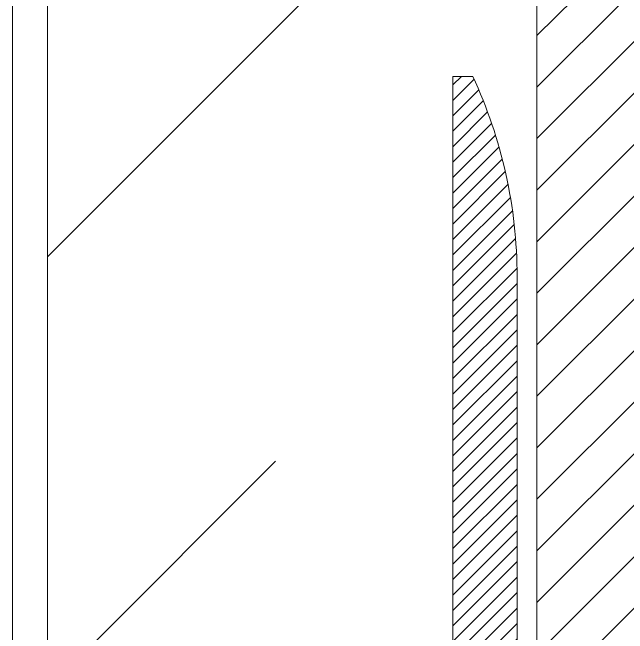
# Model space of a CAD drawing. Header units: inches. Extents: x 0 to 2865, y 0 to 4378.
# Drawn here: x 1577.05 to 1598.16, y 1561.76 to 1583.07 of the extents above; entities that cross this region are included whole.
import ezdxf

# ---------------------------------------------------------------- set-up
doc = ezdxf.new("R2010")
doc.units = ezdxf.units.IN
doc.layers.add('A-WALL', color=113, linetype='Continuous', lineweight=9)
doc.layers.add('I-FURN', color=8, linetype='Continuous')

msp = doc.modelspace()

# ---------------------------------------------------------------- hatches: boundary and pattern name
at = {"layer": 'A-WALL', "lineweight": 5, "transparency": 33554636}
h = msp.add_hatch(dxfattribs=at)
h.set_pattern_fill('ANSI31', color=8, scale=10, angle=180)
h.set_pattern_definition([(225, (-17627.8921, -2246.9479), (0.88388348, -0.88388348), [])])
h.paths.add_polyline_path([(1595.046, 1521.884), (1626.546, 1521.884), (1626.546, 1526.384), (1599.546, 1526.384), (1599.546, 1619.384), (1595.046, 1619.384)])
at = {"layer": 'I-FURN', "lineweight": 5, "transparency": 33554636}
h = msp.add_hatch(dxfattribs=at)
h.set_pattern_fill('AR-RROOF', color=8, scale=25, angle=45, style=0)
h.set_pattern_definition([(45, (-1322.3, 547.97), (21.2132, 56.56854), [375, -50, 125, -25]), (45, (-1307.63, 580.32), (-41.18897, 5.83363), [75, -8.25, 150, -18.75]), (45, (-1328.488, 571.836), (80.07984, 103.76792), [200, -35, 100, -25])])
h.paths.add_polyline_path([(1578.246, 1589.287), (1595.046, 1589.287), (1595.046, 1525.998), (1578.246, 1525.998)])
h.paths.add_polyline_path([(1592.16, 1534.407), (1592.842, 1534.407, 0.111729), (1594.365, 1541.274), (1594.365, 1574.01, 0.109583), (1592.842, 1580.877), (1592.16, 1580.877)], flags=16)
h.paths.add_polyline_path([(1586.421, 1555.662), (1586.421, 1561.973), (1591.286, 1561.973), (1591.286, 1555.662)], flags=24)
at = {"layer": 'I-FURN', "lineweight": 5, "ltscale": 100, "transparency": 33554636}
h = msp.add_hatch(dxfattribs=at)
h.set_pattern_fill('ANSI31', color=8, scale=3, angle=720)
h.set_pattern_definition([(45, (6252.7316, -30951.4251), (-0.265165043, 0.265165043), [])])
edge = h.paths.add_edge_path()
edge.add_line((1592.842, 1580.877), (1592.16, 1580.877))
edge.add_line((1592.16, 1580.877), (1592.16, 1534.407))
edge.add_line((1592.16, 1534.407), (1592.842, 1534.407))
edge.add_arc((1578.429, 1541.207), 15.936, 334.7423, 360.243)
edge.add_line((1594.365, 1541.274), (1594.365, 1574.01))
edge.add_arc((1578.125, 1574.01), 16.24, 360, 385.0147)

# ---------------------------------------------------------------- linework, layer by layer
at = {"layer": 'A-WALL', "color": 8, "lineweight": 5, "transparency": 33554636}
msp.add_lwpolyline([(1595.046, 1521.884), (1626.546, 1521.884), (1626.546, 1526.384), (1599.546, 1526.384), (1599.546, 1619.384), (1595.046, 1619.384)], close=True, dxfattribs=at)
at = {"layer": 'I-FURN', "color": 8, "lineweight": 5, "transparency": 33554636}
for points in [[(1595.046, 1524.798), (1577.046, 1524.798), (1577.046, 1590.487), (1595.046, 1590.487)], [(1595.046, 1525.998), (1578.246, 1525.998), (1578.246, 1589.287), (1595.046, 1589.287)]]:
    msp.add_lwpolyline(points, close=True, dxfattribs=at)
msp.add_lwpolyline([(1592.842, 1580.877), (1592.16, 1580.877), (1592.16, 1534.407), (1592.842, 1534.407, 0.111729), (1594.365, 1541.274), (1594.365, 1574.01, 0.109583), (1592.842, 1580.877, 0.636889)], format="xyb", dxfattribs=at)

doc.saveas('drawing.dxf')
